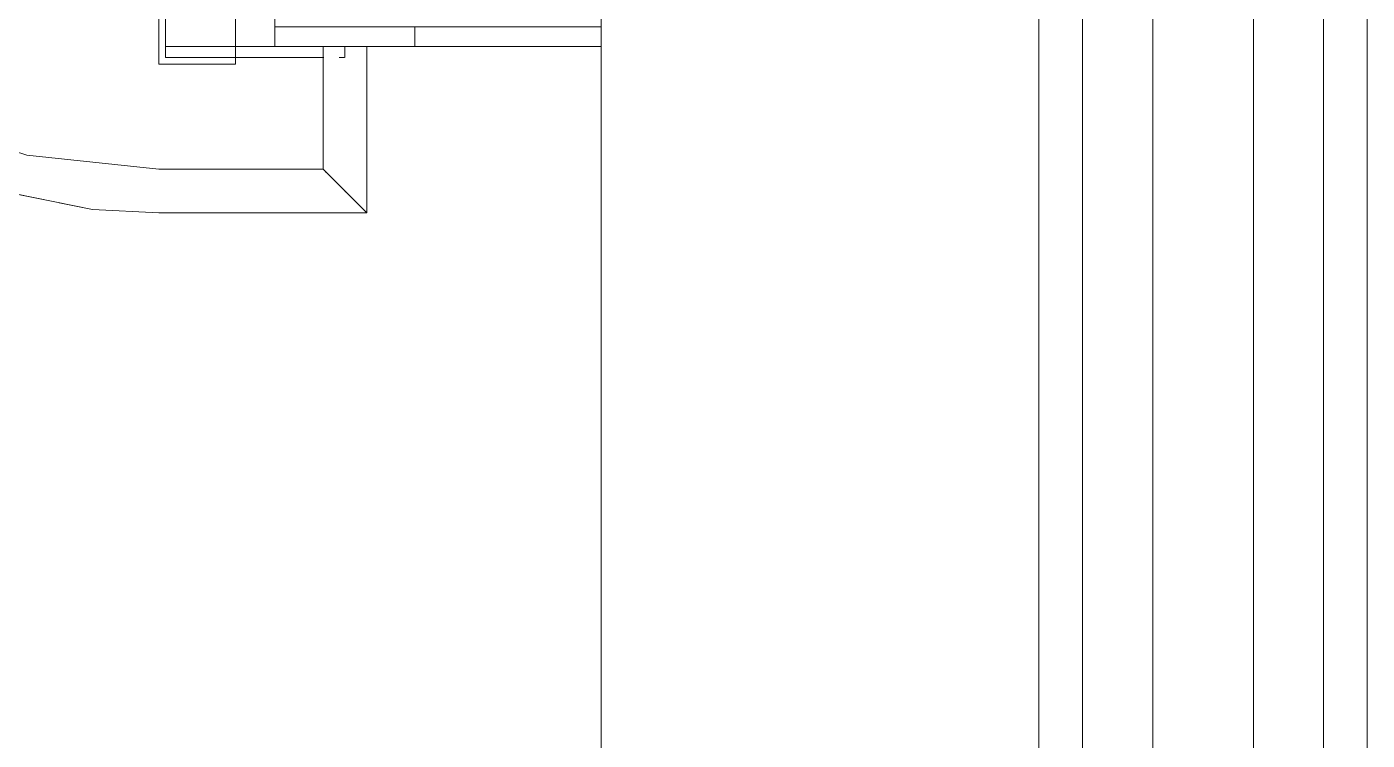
# Model space of a CAD drawing. Header units: millimetres. Extents: x 4021 to 183614, y -11746 to 71065.
# Drawn here: x 86277 to 86889, y 15473 to 15799 of the extents above; entities that cross this region are included whole.
import ezdxf

# ---------------------------------------------------------------- set-up
doc = ezdxf.new("R2010")
doc.units = ezdxf.units.MM
for name, color, linetype, lineweight in [('A-FLOR', 192, 'Continuous', 9), ('A-GENM', 13, 'Continuous', 20), ('A-WALL', 113, 'Continuous', 20), ('Q-CASE', 31, 'Continuous', 20)]:
    doc.layers.add(name, color=color, linetype=linetype, lineweight=lineweight)

# ---------------------------------------------------------------- blocks, each defined once
blk = doc.blocks.new('Duct Fittings 1 - Duct Fittings 1-5840427-Copy of COLOUR_R_F')
at = {"layer": 'A-GENM'}
for p, q in [((86889.29, 31732.49), (86889.29, 7907.49)), ((86869.29, 7907.49), (86869.29, 31712.49)), ((86837.29, 31680.49), (86837.29, 7907.49)), ((86791.29, 7907.49), (86791.29, 31634.49)), ((86759.29, 31602.49), (86759.29, 7907.49))]:
    blk.add_line(p, q, dxfattribs=at)
blk = doc.blocks.new('DLN_Cat Ladder - 750x750x2000 _WDH_-V8-Copy of COLOUR_R_F')
at = {"layer": 'Q-CASE'}
for p, q in [((269.7, -707.82), (269.7, -600)), ((269.7, -600), (269.7, -707.82)), ((269.7, -600), (269.7, -685)), ((269.7, -699), (269.7, -600)), ((278.7, -600), (269.7, -600)), ((269.7, -600), (269.7, -699)), ((269.7, -707.82), (269.7, -600)), ((278.7, -600), (278.7, -699)), ((278.7, -685), (278.7, -600)), ((269.7, -685), (269.7, -699)), ((269.7, -685), (278.7, -685)), ((269.7, -685), (278.7, -685)), ((278.7, -699), (278.7, -685)), ((269.7, -699), (269.7, -707.88)), ((269.7, -749), (269.7, -699)), ((269.7, -707.88), (269.7, -699)), ((278.7, -699), (278.7, -749)), ((278.7, -707.4), (278.7, -699)), ((269.7, -723.72), (269.7, -707.5)), ((269.7, -707.5), (269.7, -723.72)), ((269.7, -723.72), (269.7, -707.5)), ((269.7, -707.5), (269.7, -723.72)), ((269.7, -707.82), (269.7, -707.5)), ((269.7, -707.5), (269.7, -708.77)), ((269.7, -707.82), (269.7, -707.5)), ((269.7, -707.5), (269.7, -707.82)), ((269.7, -708.77), (269.7, -707.5)), ((269.7, -707.5), (269.7, -707.82)), ((269.7, -723.72), (269.7, -707.5)), ((269.7, -707.5), (269.7, -723.72)), ((269.7, -707.82), (269.7, -707.5)), ((269.7, -707.5), (269.7, -723.72)), ((269.7, -723.72), (269.7, -707.82)), ((269.7, -708.77), (269.7, -707.82)), ((269.7, -707.82), (269.7, -708.77)), ((269.7, -707.82), (269.7, -712.25)), ((269.7, -710.28), (269.7, -707.82)), ((269.7, -708.77), (269.7, -710.28)), ((269.7, -723.72), (269.7, -708.77)), ((269.7, -708.77), (269.7, -710.28)), ((269.7, -712.25), (269.7, -708.77)), ((269.7, -710.28), (269.7, -712.25)), ((269.7, -710.28), (269.7, -712.25)), ((269.7, -723.72), (269.7, -710.28)), ((354.7, -707), (278.7, -707)), ((278.7, -717), (278.7, -707)), ((278.7, -707), (278.7, -712)), ((354.7, -707), (278.7, -707)), ((278.7, -707.34), (278.7, -707)), ((278.7, -707), (278.7, -717)), ((354.7, -707), (278.7, -707)), ((278.7, -709.93), (278.7, -707)), ((278.7, -707), (278.7, -712)), ((354.7, -707), (278.7, -707)), ((278.7, -708.34), (278.7, -707)), ((278.7, -707), (278.7, -708.34)), ((354.7, -707), (278.7, -707)), ((278.7, -709.93), (278.7, -707)), ((278.7, -707), (278.7, -707.34)), ((354.7, -707), (278.7, -707)), ((278.7, -707.34), (278.7, -707)), ((278.7, -707), (278.7, -722)), ((354.7, -707), (278.7, -707)), ((278.7, -717), (278.7, -707)), ((278.7, -707), (278.7, -722)), ((354.7, -707), (278.7, -707)), ((278.7, -707.34), (278.7, -707)), ((278.7, -707), (278.7, -708.34)), ((354.7, -707), (278.7, -707)), ((278.7, -712), (278.7, -707)), ((278.7, -707), (278.7, -707.34)), ((354.7, -707), (278.7, -707)), ((278.7, -727), (278.7, -707)), ((278.7, -707), (278.7, -707.34)), ((278.7, -717), (278.7, -707.34)), ((278.7, -707.34), (278.7, -708.34)), ((278.7, -726.66), (278.7, -707.34)), ((278.7, -708.34), (278.7, -707.34)), ((278.7, -707.34), (278.7, -712)), ((278.7, -707.34), (278.7, -708.34)), ((278.7, -719.59), (278.7, -708.34)), ((278.7, -708.34), (278.7, -712)), ((278.7, -708.34), (278.7, -717)), ((278.7, -709.93), (278.7, -708.34)), ((278.7, -708.34), (278.7, -709.93)), ((278.7, -708.34), (278.7, -726.66)), ((278.7, -717), (278.7, -709.93)), ((278.7, -719.59), (278.7, -709.93)), ((278.7, -712), (278.7, -709.93)), ((278.7, -709.93), (278.7, -712)), ((354.7, -802), (354.7, -707)), ((354.7, -802), (354.7, -707)), ((354.7, -802), (354.7, -707)), ((354.7, -802), (354.7, -707)), ((354.7, -802), (354.7, -707)), ((354.7, -802), (354.7, -707)), ((354.7, -802), (354.7, -707)), ((354.7, -802), (354.7, -707)), ((354.7, -802), (354.7, -707)), ((354.7, -802), (354.7, -707)), ((269.7, -712.25), (269.7, -714.54)), ((269.7, -712.25), (269.7, -714.54)), ((269.7, -717), (269.7, -712.25)), ((269.7, -712.25), (269.7, -714.54)), ((269.7, -714.54), (269.7, -717)), ((269.7, -714.54), (269.7, -721.75)), ((269.7, -714.54), (269.7, -717)), ((269.7, -719.46), (269.7, -714.54)), ((269.7, -714.54), (269.7, -719.46)), ((269.7, -719.46), (269.7, -714.54)), ((269.7, -714.65), (269.7, -719.62)), ((269.7, -719.62), (269.7, -714.65)), ((278.7, -717.16), (278.7, -712)), ((278.7, -712), (278.7, -717)), ((278.7, -712), (278.7, -717)), ((278.7, -712), (278.7, -714.41)), ((278.7, -714.41), (278.7, -712)), ((278.7, -712), (278.7, -714.41)), ((278.7, -714.41), (278.7, -712)), ((278.7, -712), (278.7, -714.41)), ((278.7, -714.41), (278.7, -717)), ((278.7, -719.59), (278.7, -714.41)), ((278.7, -714.41), (278.7, -724.07)), ((278.7, -717), (278.7, -714.41)), ((278.7, -714.41), (278.7, -717)), ((269.7, -717), (269.7, -723.72)), ((269.7, -719.46), (269.7, -717)), ((269.7, -717), (269.7, -721.75)), ((269.7, -721.75), (269.7, -719.46)), ((269.7, -721.75), (269.7, -723.72)), ((269.7, -723.72), (269.7, -721.75)), ((269.7, -721.75), (269.7, -723.72)), ((283.7, -717), (278.7, -717)), ((278.7, -717), (283.7, -717)), ((278.7, -722), (278.7, -717)), ((278.7, -722), (278.7, -717)), ((283.7, -717), (278.7, -717)), ((278.7, -717), (283.7, -717)), ((278.7, -722), (278.7, -717)), ((278.7, -722), (278.7, -717)), ((278.7, -726.66), (278.7, -717)), ((278.7, -717), (278.7, -726.66)), ((278.7, -726.66), (278.7, -717)), ((278.7, -717), (278.7, -726.66)), ((278.7, -724.07), (278.7, -717)), ((278.7, -717), (278.7, -726.66)), ((278.7, -717), (278.7, -722)), ((278.7, -717), (278.7, -724.07)), ((278.7, -722), (278.7, -717)), ((278.7, -719.59), (278.7, -717)), ((278.7, -717), (278.7, -722)), ((278.7, -722.1), (278.7, -717.16)), ((278.7, -726.66), (278.7, -719.59)), ((278.7, -726.66), (278.7, -719.59)), ((278.7, -722), (278.7, -719.59)), ((278.7, -722), (278.7, -719.59)), ((278.7, -722), (278.7, -724.07)), ((278.7, -722), (278.7, -724.07)), ((278.7, -726.66), (278.7, -722)), ((278.7, -722), (278.7, -724.07)), ((278.7, -724.07), (278.7, -722)), ((278.7, -724.07), (278.7, -722)), ((278.7, -722), (278.7, -724.07)), ((283.7, -719.59), (283.7, -717.2)), ((283.7, -717.2), (283.7, -719.59)), ((283.7, -719.59), (283.7, -717.2)), ((283.7, -717.2), (283.7, -719.59)), ((269.7, -724.85), (269.7, -723.72)), ((269.7, -723.72), (269.7, -724.85)), ((269.7, -724.85), (269.7, -723.72)), ((269.7, -723.72), (269.7, -724.85)), ((269.7, -724.85), (269.7, -723.72)), ((269.7, -723.72), (269.7, -724.85)), ((269.7, -724.85), (269.7, -723.72)), ((269.7, -723.72), (269.7, -724.85)), ((269.7, -724.85), (269.7, -723.72)), ((269.7, -723.72), (269.7, -724.85)), ((269.7, -724.85), (269.7, -723.72)), ((269.7, -723.72), (269.7, -724.85)), ((269.7, -724.85), (269.7, -723.72)), ((269.7, -723.72), (269.7, -724.85)), ((269.7, -724), (269.7, -724.87)), ((269.7, -724.87), (269.7, -724)), ((269.7, -726.18), (269.7, -724.85)), ((269.7, -724.85), (269.7, -726.5)), ((269.7, -726.5), (269.7, -724.85)), ((269.7, -724.85), (269.7, -726.5)), ((269.7, -725.23), (269.7, -724.85)), ((269.7, -724.85), (269.7, -726.5)), ((269.7, -726.5), (269.7, -724.85)), ((269.7, -724.85), (269.7, -726.5)), ((269.7, -726.5), (269.7, -724.85)), ((269.7, -724.85), (269.7, -726.5)), ((269.7, -726.5), (269.7, -724.85)), ((269.7, -724.85), (269.7, -726.5)), ((269.7, -726.5), (269.7, -724.85)), ((269.7, -724.85), (269.7, -725.23)), ((269.7, -726.5), (269.7, -725.23)), ((269.7, -725.23), (269.7, -726.18)), ((269.7, -726.5), (269.7, -726.18)), ((269.7, -726.18), (269.7, -726.5)), ((269.7, -747.3), (269.7, -726.18)), ((269.7, -726.18), (269.7, -747.3)), ((269.7, -747.3), (269.7, -726.18)), ((269.7, -726.34), (269.7, -747.3)), ((269.7, -747.3), (269.7, -726.34)), ((278.7, -724.87), (278.7, -724)), ((278.7, -726.66), (278.7, -724.07)), ((278.7, -724.07), (278.7, -725.66)), ((278.7, -724.07), (278.7, -725.66)), ((278.7, -724.07), (278.7, -726.66)), ((278.7, -724.07), (278.7, -726.66)), ((278.7, -725.66), (278.7, -724.07)), ((278.7, -724.07), (278.7, -725.66)), ((278.7, -726.66), (278.7, -724.07)), ((278.7, -724.07), (278.7, -725.66)), ((278.7, -725.66), (278.7, -726.66)), ((278.7, -725.66), (278.7, -726.66)), ((278.7, -726.66), (278.7, -725.66)), ((278.7, -725.66), (278.7, -726.66)), ((278.7, -725.66), (278.7, -726.66)), ((278.7, -747.3), (278.7, -726.66)), ((278.7, -747.3), (278.7, -726.66)), ((278.7, -747.3), (278.7, -726.66)), ((278.7, -747.3), (278.7, -726.66)), ((278.7, -727), (278.7, -726.66)), ((278.7, -726.66), (278.7, -727)), ((278.7, -727), (278.7, -726.66)), ((278.7, -726.66), (278.7, -727)), ((278.7, -727), (278.7, -726.66)), ((278.7, -726.66), (278.7, -727)), ((278.7, -727), (278.7, -726.66)), ((278.7, -726.66), (278.7, -727)), ((278.7, -727), (278.7, -726.66)), ((278.7, -726.66), (278.7, -727)), ((278.7, -727), (278.7, -726.66)), ((278.7, -726.66), (278.7, -727)), ((278.7, -727), (278.7, -726.66)), ((278.7, -726.66), (278.7, -727)), ((278.7, -727), (278.7, -726.66)), ((278.7, -726.66), (278.7, -727)), ((278.7, -727), (278.7, -726.66)), ((278.7, -726.66), (278.7, -727)), ((278.7, -726.66), (278.7, -727)), ((278.7, -747.3), (278.7, -726.85)), ((278.7, -727), (283.7, -727)), ((278.7, -727), (283.7, -727)), ((278.7, -727), (283.7, -727)), ((278.7, -727), (334.7, -727)), ((278.7, -727), (334.7, -727)), ((278.7, -727), (334.7, -727)), ((278.7, -727), (334.7, -727)), ((278.7, -727), (334.7, -727)), ((278.7, -727), (283.7, -727)), ((278.7, -727), (334.7, -727)), ((283.7, -767), (283.7, -726.66)), ((283.7, -726.66), (283.7, -767)), ((283.7, -767), (283.7, -726.66)), ((283.7, -726.66), (283.7, -767)), ((283.7, -727), (334.7, -727)), ((283.7, -727), (334.7, -727)), ((283.7, -727), (334.7, -727)), ((283.7, -727), (334.7, -727)), ((334.7, -727), (334.7, -802)), ((334.7, -727), (334.7, -802)), ((334.7, -727), (334.7, -802)), ((334.7, -727), (334.7, -802)), ((334.7, -727), (334.7, -802)), ((334.7, -727), (334.7, -802)), ((334.7, -727), (334.7, -802)), ((334.7, -727), (334.7, -802)), ((334.7, -727), (334.7, -802)), ((334.7, -727), (334.7, -802)), ((260.7, -749), (269.7, -749)), ((269.7, -749), (260.7, -749)), ((260.7, -749), (269.7, -749)), ((269.7, -747.3), (269.7, -749)), ((269.7, -749), (269.7, -747.3)), ((269.7, -749), (278.7, -749)), ((278.7, -767), (278.7, -747.3)), ((278.7, -767), (278.7, -747.3)), ((278.7, -767), (278.7, -747.3)), ((278.7, -767), (278.7, -747.3)), ((278.7, -749), (278.7, -747.3)), ((286.7, -767), (-197.3, -767)), ((-194.3, -767), (283.7, -767)), ((-189.3, -767), (278.7, -767)), ((278.7, -767), (-189.3, -767)), ((278.7, -767), (283.7, -767)), ((283.7, -767), (278.7, -767)), ((278.7, -799), (278.7, -767)), ((278.7, -799), (278.7, -767)), ((278.7, -799), (278.7, -767)), ((278.7, -799), (278.7, -767)), ((283.7, -799), (283.7, -767)), ((283.7, -767), (286.7, -767)), ((283.7, -767), (283.7, -799)), ((283.7, -799), (283.7, -767)), ((283.7, -767), (283.7, -799)), ((283.7, -799), (283.7, -767)), ((283.7, -767), (283.7, -799)), ((286.7, -767), (286.7, -802)), ((286.7, -802), (286.7, -767)), ((-197.3, -802), (286.7, -802)), ((283.7, -799), (-194.3, -799)), ((251.7, -799), (278.7, -799)), ((286.7, -802), (251.7, -802)), ((278.7, -799), (283.7, -799)), ((283.7, -799), (278.7, -799)), ((278.7, -799), (283.7, -799)), ((283.7, -799), (278.7, -799)), ((278.7, -799), (283.7, -799)), ((334.7, -802), (328.35, -862.29)), ((334.7, -802), (328.35, -862.29)), ((334.7, -802), (328.35, -862.29)), ((334.7, -802), (328.35, -862.29)), ((334.7, -802), (328.35, -862.29)), ((334.7, -802), (328.35, -862.29)), ((334.7, -802), (328.35, -862.29)), ((334.7, -802), (328.35, -862.29)), ((334.7, -802), (328.35, -862.29)), ((343.87, -878.55), (349.73, -849.57)), ((343.87, -878.55), (349.73, -849.57)), ((343.87, -878.55), (349.73, -849.57)), ((343.87, -878.55), (349.73, -849.57)), ((343.87, -878.55), (349.73, -849.57)), ((343.87, -878.55), (349.73, -849.57)), ((343.87, -878.55), (349.73, -849.57)), ((343.87, -878.55), (349.73, -849.57)), ((343.87, -878.55), (349.73, -849.57))]:
    blk.add_line(p, q, dxfattribs=at)
at = {"layer": 'Q-CASE', "flags": 128}
for points in [[(-265.3, -802), (-258.94, -864.47), (-240.12, -924.37), (-209.62, -979.26), (-168.68, -1026.87), (-118.99, -1065.26), (-62.59, -1092.84), (-1.78, -1108.5), (60.94, -1111.57), (122.99, -1101.95), (181.82, -1080.02), (235.04, -1046.69), (280.44, -1003.31), (316.17, -951.68), (340.76, -893.91), (353.21, -832.36), (354.7, -802)], [(334.7, -802), (328.34, -862.39), (309.55, -920.13), (279.14, -972.7), (238.45, -1017.78), (189.27, -1053.39), (133.75, -1077.99), (74.33, -1090.48), (13.6, -1090.33), (-45.76, -1077.53), (-101.15, -1052.65), (-150.15, -1016.78), (-190.61, -971.5), (-220.75, -918.78), (-239.25, -860.94), (-245.3, -802)], [(350.12, -847.63), (353.21, -832.36), (354.7, -802)], [(350.12, -847.63), (353.21, -832.36), (354.7, -802)], [(350.12, -847.63), (353.21, -832.36), (354.7, -802)], [(350.12, -847.63), (353.21, -832.36), (354.7, -802)], [(350.12, -847.63), (353.21, -832.36), (354.7, -802)], [(350.12, -847.63), (353.21, -832.36), (354.7, -802)], [(350.12, -847.63), (353.21, -832.36), (354.7, -802)], [(350.12, -847.63), (353.21, -832.36), (354.7, -802)], [(350.12, -847.63), (353.21, -832.36), (354.7, -802)]]:
    blk.add_lwpolyline(points, dxfattribs=at)
at = {"layer": 'Q-CASE'}
for points, knots in [([(334.7, -727), (334.7, -727), (334.87, -726.83), (335.44, -726.27), (336.01, -725.69), (336.62, -725.08), (337.18, -724.52), (337.77, -723.93), (338.6, -723.11), (339.51, -722.2), (340.27, -721.43), (340.87, -720.83), (341.49, -720.22), (342.11, -719.59), (342.74, -718.95), (343.39, -718.31), (344.05, -717.65), (344.7, -717), (345.35, -716.35), (346.01, -715.69), (346.66, -715.05), (347.29, -714.41), (347.91, -713.78), (348.53, -713.17), (349.13, -712.57), (349.7, -712), (350.26, -711.44), (350.97, -710.73), (351.63, -710.07), (352.22, -709.48), (352.78, -708.92), (353.39, -708.31), (353.96, -707.73), (354.53, -707.17), (354.7, -707), (354.7, -707)], [0, 0, 0, 0, 0.083333, 0.125, 0.166667, 0.208333, 0.229167, 0.25, 0.291667, 0.333333, 0.354167, 0.375, 0.395833, 0.416667, 0.4375, 0.458333, 0.479167, 0.5, 0.520833, 0.541667, 0.5625, 0.583333, 0.604167, 0.625, 0.645833, 0.666667, 0.6875, 0.708333, 0.75, 0.770833, 0.791667, 0.833333, 0.875, 0.916667, 1, 1, 1, 1]), ([(335.04, -726.66), (335.15, -726.55), (335.44, -726.27), (336.01, -725.69), (336.62, -725.08), (337.18, -724.52), (337.77, -723.93), (338.6, -723.11), (339.51, -722.2), (340.27, -721.43), (340.87, -720.83), (341.49, -720.22), (342.11, -719.59), (342.74, -718.95), (343.39, -718.31), (344.05, -717.65), (344.7, -717), (345.35, -716.35), (346.01, -715.69), (346.66, -715.05), (347.29, -714.41), (347.91, -713.78), (348.53, -713.17), (349.13, -712.57), (349.7, -712), (350.26, -711.44), (350.97, -710.73), (351.63, -710.07), (352.22, -709.48), (352.78, -708.92), (353.39, -708.31), (353.96, -707.73), (354.53, -707.17), (354.7, -707), (354.7, -707)], [0.0833333, 0.0833333, 0.0833333, 0.0833333, 0.125, 0.1666667, 0.2083333, 0.2291667, 0.25, 0.2916667, 0.3333333, 0.3541667, 0.375, 0.3958333, 0.4166667, 0.4375, 0.4583333, 0.4791667, 0.5, 0.5208333, 0.5416667, 0.5625, 0.5833333, 0.6041667, 0.625, 0.6458333, 0.6666667, 0.6875, 0.7083333, 0.75, 0.7708333, 0.7916667, 0.8333333, 0.875, 0.9166667, 1, 1, 1, 1]), ([(354.7, -707), (354.7, -707), (354.53, -707.17), (353.96, -707.73), (353.39, -708.31), (352.78, -708.92), (352.22, -709.48), (351.63, -710.07), (350.8, -710.89), (349.89, -711.8), (349.13, -712.57), (348.53, -713.17), (347.91, -713.78), (347.29, -714.41), (346.66, -715.05), (346.01, -715.69), (345.35, -716.35), (344.7, -717), (344.05, -717.65), (343.39, -718.31), (342.74, -718.95), (342.11, -719.59), (341.49, -720.22), (340.87, -720.83), (340.27, -721.43), (339.7, -722), (339.14, -722.56), (338.43, -723.27), (337.77, -723.93), (337.18, -724.52), (336.62, -725.08), (336.01, -725.69), (335.44, -726.27), (335.15, -726.55), (335.04, -726.66)], [0, 0, 0, 0, 0.0833333, 0.125, 0.1666667, 0.2083333, 0.2291667, 0.25, 0.2916667, 0.3333333, 0.3541667, 0.375, 0.3958333, 0.4166667, 0.4375, 0.4583333, 0.4791667, 0.5, 0.5208333, 0.5416667, 0.5625, 0.5833333, 0.6041667, 0.625, 0.6458333, 0.6666667, 0.6875, 0.7083333, 0.75, 0.7708333, 0.7916667, 0.8333333, 0.875, 0.9166667, 0.9166667, 0.9166667, 0.9166667]), ([(353.36, -708.34), (353.14, -708.56), (352.78, -708.92), (352.22, -709.48), (351.63, -710.07), (350.8, -710.89), (349.89, -711.8), (349.13, -712.57), (348.53, -713.17), (347.91, -713.78), (347.29, -714.41), (346.66, -715.05), (346.01, -715.69), (345.35, -716.35), (344.7, -717), (344.05, -717.65), (343.39, -718.31), (342.74, -718.95), (342.11, -719.59), (341.49, -720.22), (340.87, -720.83), (340.27, -721.43), (339.7, -722), (339.14, -722.56), (338.43, -723.27), (337.77, -723.93), (337.18, -724.52), (336.62, -725.08), (336.26, -725.44), (336.04, -725.66)], [0.1666667, 0.1666667, 0.1666667, 0.1666667, 0.2083333, 0.2291667, 0.25, 0.2916667, 0.3333333, 0.3541667, 0.375, 0.3958333, 0.4166667, 0.4375, 0.4583333, 0.4791667, 0.5, 0.5208333, 0.5416667, 0.5625, 0.5833333, 0.6041667, 0.625, 0.6458333, 0.6666667, 0.6875, 0.7083333, 0.75, 0.7708333, 0.7916667, 0.8333333, 0.8333333, 0.8333333, 0.8333333]), ([(339.7, -722), (339.89, -721.81), (340.27, -721.43), (340.87, -720.83), (341.49, -720.22), (342.11, -719.59), (342.74, -718.95), (343.39, -718.31), (344.05, -717.65), (344.7, -717), (345.35, -716.35), (346.01, -715.69), (346.66, -715.05), (347.29, -714.41), (347.91, -713.78), (348.53, -713.17), (349.13, -712.57), (349.7, -712), (350.26, -711.44), (350.97, -710.73), (351.63, -710.07), (352.22, -709.48), (352.78, -708.92), (353.39, -708.31), (353.95, -707.74), (354.27, -707.43), (354.36, -707.34)], [0.3333333, 0.3333333, 0.3333333, 0.3333333, 0.3541667, 0.375, 0.3958333, 0.4166667, 0.4375, 0.4583333, 0.4791667, 0.5, 0.5208333, 0.5416667, 0.5625, 0.5833333, 0.6041667, 0.625, 0.6458333, 0.6666667, 0.6875, 0.7083333, 0.75, 0.7708333, 0.7916667, 0.8333333, 0.875, 0.9166667, 0.9166667, 0.9166667, 0.9166667]), ([(342.11, -719.59), (342.32, -719.38), (342.74, -718.95), (343.39, -718.31), (344.05, -717.65), (344.7, -717), (345.35, -716.35), (346.01, -715.69), (346.66, -715.05), (347.29, -714.41), (347.91, -713.78), (348.53, -713.17), (349.13, -712.57), (349.7, -712), (350.26, -711.44), (350.97, -710.73), (351.63, -710.07), (352.22, -709.48), (352.78, -708.92), (353.39, -708.31), (353.95, -707.74), (354.27, -707.43), (354.36, -707.34)], [0.4166667, 0.4166667, 0.4166667, 0.4166667, 0.4375, 0.4583333, 0.4791667, 0.5, 0.5208333, 0.5416667, 0.5625, 0.5833333, 0.6041667, 0.625, 0.6458333, 0.6666667, 0.6875, 0.7083333, 0.75, 0.7708333, 0.7916667, 0.8333333, 0.875, 0.9166667, 0.9166667, 0.9166667, 0.9166667]), ([(353.36, -708.34), (353.14, -708.56), (352.78, -708.92), (352.22, -709.48), (351.63, -710.07), (350.8, -710.89), (349.89, -711.8), (349.13, -712.57), (348.53, -713.17), (347.91, -713.78), (347.29, -714.41), (346.66, -715.05), (346.01, -715.69), (345.35, -716.35), (344.92, -716.78), (344.7, -717)], [0.1666667, 0.1666667, 0.1666667, 0.1666667, 0.2083333, 0.2291667, 0.25, 0.2916667, 0.3333333, 0.3541667, 0.375, 0.3958333, 0.4166667, 0.4375, 0.4583333, 0.4791667, 0.5, 0.5, 0.5, 0.5]), ([(354.7, -707), (354.7, -707), (354.53, -707.17), (353.96, -707.73), (353.39, -708.31), (352.78, -708.92), (352.22, -709.48), (351.63, -710.07), (350.8, -710.89), (349.89, -711.8), (349.13, -712.57), (348.53, -713.17), (347.91, -713.78), (347.5, -714.2), (347.29, -714.41)], [0, 0, 0, 0, 0.0833333, 0.125, 0.1666667, 0.2083333, 0.2291667, 0.25, 0.2916667, 0.3333333, 0.3541667, 0.375, 0.3958333, 0.4166667, 0.4166667, 0.4166667, 0.4166667]), ([(354.7, -707), (354.7, -707), (354.53, -707.17), (353.96, -707.73), (353.39, -708.31), (352.78, -708.92), (352.22, -709.48), (351.63, -710.07), (350.8, -710.89), (349.89, -711.8), (349.13, -712.57), (348.53, -713.17), (347.91, -713.78), (347.5, -714.2), (347.29, -714.41)], [0, 0, 0, 0, 0.0833333, 0.125, 0.1666667, 0.2083333, 0.2291667, 0.25, 0.2916667, 0.3333333, 0.3541667, 0.375, 0.3958333, 0.4166667, 0.4166667, 0.4166667, 0.4166667]), ([(353.36, -708.34), (353.14, -708.56), (352.78, -708.92), (352.22, -709.48), (351.63, -710.07), (350.8, -710.89), (349.89, -711.8), (349.13, -712.57), (348.53, -713.17), (347.91, -713.78), (347.5, -714.2), (347.29, -714.41)], [0.1666667, 0.1666667, 0.1666667, 0.1666667, 0.2083333, 0.2291667, 0.25, 0.2916667, 0.3333333, 0.3541667, 0.375, 0.3958333, 0.4166667, 0.4166667, 0.4166667, 0.4166667]), ([(351.77, -709.93), (351.46, -710.24), (350.8, -710.89), (349.89, -711.8), (349.13, -712.57), (348.53, -713.17), (347.91, -713.78), (347.5, -714.2), (347.29, -714.41)], [0.25, 0.25, 0.25, 0.25, 0.2916667, 0.3333333, 0.3541667, 0.375, 0.3958333, 0.4166667, 0.4166667, 0.4166667, 0.4166667]), ([(349.7, -712), (349.89, -711.81), (350.26, -711.44), (350.97, -710.73), (351.63, -710.07), (352.22, -709.48), (352.78, -708.92), (353.39, -708.31), (353.96, -707.73), (354.53, -707.17), (354.7, -707), (354.7, -707)], [0.6666667, 0.6666667, 0.6666667, 0.6666667, 0.6875, 0.7083333, 0.75, 0.7708333, 0.7916667, 0.8333333, 0.875, 0.9166667, 1, 1, 1, 1]), ([(349.7, -712), (349.89, -711.81), (350.26, -711.44), (350.97, -710.73), (351.63, -710.07), (352.22, -709.48), (352.78, -708.92), (353.39, -708.31), (353.96, -707.73), (354.53, -707.17), (354.7, -707), (354.7, -707)], [0.6666667, 0.6666667, 0.6666667, 0.6666667, 0.6875, 0.7083333, 0.75, 0.7708333, 0.7916667, 0.8333333, 0.875, 0.9166667, 1, 1, 1, 1]), ([(349.7, -712), (349.89, -711.81), (350.26, -711.44), (350.97, -710.73), (351.63, -710.07), (352.22, -709.48), (352.78, -708.92), (353.39, -708.31), (353.95, -707.74), (354.27, -707.43), (354.36, -707.34)], [0.6666667, 0.6666667, 0.6666667, 0.6666667, 0.6875, 0.7083333, 0.75, 0.7708333, 0.7916667, 0.8333333, 0.875, 0.9166667, 0.9166667, 0.9166667, 0.9166667]), ([(353.36, -708.34), (353.14, -708.56), (352.78, -708.92), (352.22, -709.48), (351.63, -710.07), (350.8, -710.89), (350.08, -711.62), (349.7, -712)], [0.1666667, 0.1666667, 0.1666667, 0.1666667, 0.2083333, 0.2291667, 0.25, 0.2916667, 0.3333333, 0.3333333, 0.3333333, 0.3333333]), ([(349.7, -712), (349.89, -711.81), (350.26, -711.44), (350.97, -710.73), (351.46, -710.24), (351.77, -709.93)], [0.66666667, 0.66666667, 0.66666667, 0.66666667, 0.6875, 0.70833333, 0.75, 0.75, 0.75, 0.75]), ([(349.7, -712), (349.89, -711.81), (350.26, -711.44), (350.97, -710.73), (351.46, -710.24), (351.77, -709.93)], [0.66666667, 0.66666667, 0.66666667, 0.66666667, 0.6875, 0.70833333, 0.75, 0.75, 0.75, 0.75]), ([(349.7, -712), (349.89, -711.81), (350.26, -711.44), (350.97, -710.73), (351.46, -710.24), (351.77, -709.93)], [0.66666667, 0.66666667, 0.66666667, 0.66666667, 0.6875, 0.70833333, 0.75, 0.75, 0.75, 0.75]), ([(354.7, -707), (354.7, -707), (354.53, -707.17), (353.96, -707.73), (353.39, -708.31), (352.78, -708.92), (352.22, -709.48), (351.92, -709.77), (351.77, -709.93)], [0, 0, 0, 0, 0.0833333, 0.125, 0.1666667, 0.2083333, 0.2291667, 0.25, 0.25, 0.25, 0.25]), ([(351.77, -709.93), (351.92, -709.77), (352.22, -709.48), (352.78, -708.92), (353.15, -708.56), (353.36, -708.34)], [0.75, 0.75, 0.75, 0.75, 0.77083333, 0.79166667, 0.83333333, 0.83333333, 0.83333333, 0.83333333]), ([(351.77, -709.93), (351.92, -709.77), (352.22, -709.48), (352.78, -708.92), (353.15, -708.56), (353.36, -708.34)], [0.75, 0.75, 0.75, 0.75, 0.77083333, 0.79166667, 0.83333333, 0.83333333, 0.83333333, 0.83333333]), ([(353.36, -708.34), (353.14, -708.56), (352.78, -708.92), (352.22, -709.48), (351.92, -709.77), (351.77, -709.93)], [0.16666667, 0.16666667, 0.16666667, 0.16666667, 0.20833333, 0.22916667, 0.25, 0.25, 0.25, 0.25]), ([(351.77, -709.93), (351.92, -709.77), (352.22, -709.48), (352.78, -708.92), (353.15, -708.56), (353.36, -708.34)], [0.75, 0.75, 0.75, 0.75, 0.77083333, 0.79166667, 0.83333333, 0.83333333, 0.83333333, 0.83333333]), ([(353.36, -708.34), (353.14, -708.56), (352.78, -708.92), (352.22, -709.48), (351.92, -709.77), (351.77, -709.93)], [0.16666667, 0.16666667, 0.16666667, 0.16666667, 0.20833333, 0.22916667, 0.25, 0.25, 0.25, 0.25]), ([(354.7, -707), (354.7, -707), (354.53, -707.17), (353.96, -707.73), (353.58, -708.12), (353.36, -708.34)], [0, 0, 0, 0, 0.0833333, 0.125, 0.1666667, 0.1666667, 0.1666667, 0.1666667]), ([(354.7, -707), (354.7, -707), (354.53, -707.17), (353.96, -707.73), (353.58, -708.12), (353.36, -708.34)], [0, 0, 0, 0, 0.0833333, 0.125, 0.1666667, 0.1666667, 0.1666667, 0.1666667]), ([(353.36, -708.34), (353.58, -708.12), (353.96, -707.73), (354.53, -707.17), (354.7, -707), (354.7, -707)], [0.8333333, 0.8333333, 0.8333333, 0.8333333, 0.875, 0.9166667, 1, 1, 1, 1]), ([(347.29, -714.41), (347.08, -714.62), (346.66, -715.05), (346.01, -715.69), (345.35, -716.35), (344.7, -717), (344.05, -717.65), (343.39, -718.31), (342.74, -718.95), (342.11, -719.59), (341.49, -720.22), (340.87, -720.83), (340.27, -721.43), (339.7, -722), (339.14, -722.56), (338.43, -723.27), (337.77, -723.93), (337.18, -724.52), (336.62, -725.08), (336.01, -725.69), (335.45, -726.26), (335.13, -726.57), (335.04, -726.66)], [0.4166667, 0.4166667, 0.4166667, 0.4166667, 0.4375, 0.4583333, 0.4791667, 0.5, 0.5208333, 0.5416667, 0.5625, 0.5833333, 0.6041667, 0.625, 0.6458333, 0.6666667, 0.6875, 0.7083333, 0.75, 0.7708333, 0.7916667, 0.8333333, 0.875, 0.9166667, 0.9166667, 0.9166667, 0.9166667]), ([(347.29, -714.41), (347.08, -714.62), (346.66, -715.05), (346.01, -715.69), (345.35, -716.35), (344.7, -717), (344.05, -717.65), (343.39, -718.31), (342.74, -718.95), (342.11, -719.59), (341.49, -720.22), (340.87, -720.83), (340.27, -721.43), (339.7, -722), (339.14, -722.56), (338.43, -723.27), (337.77, -723.93), (337.18, -724.52), (336.62, -725.08), (336.01, -725.69), (335.45, -726.26), (335.13, -726.57), (335.04, -726.66)], [0.4166667, 0.4166667, 0.4166667, 0.4166667, 0.4375, 0.4583333, 0.4791667, 0.5, 0.5208333, 0.5416667, 0.5625, 0.5833333, 0.6041667, 0.625, 0.6458333, 0.6666667, 0.6875, 0.7083333, 0.75, 0.7708333, 0.7916667, 0.8333333, 0.875, 0.9166667, 0.9166667, 0.9166667, 0.9166667]), ([(335.04, -726.66), (335.15, -726.55), (335.44, -726.27), (336.01, -725.69), (336.62, -725.08), (337.18, -724.52), (337.77, -723.93), (338.6, -723.11), (339.51, -722.2), (340.27, -721.43), (340.87, -720.83), (341.49, -720.22), (341.9, -719.8), (342.11, -719.59)], [0.0833333, 0.0833333, 0.0833333, 0.0833333, 0.125, 0.1666667, 0.2083333, 0.2291667, 0.25, 0.2916667, 0.3333333, 0.3541667, 0.375, 0.3958333, 0.4166667, 0.4166667, 0.4166667, 0.4166667]), ([(339.7, -722), (339.51, -722.19), (339.14, -722.56), (338.43, -723.27), (337.77, -723.93), (337.18, -724.52), (336.62, -725.08), (336.01, -725.69), (335.45, -726.26), (335.13, -726.57), (335.04, -726.66)], [0.6666667, 0.6666667, 0.6666667, 0.6666667, 0.6875, 0.7083333, 0.75, 0.7708333, 0.7916667, 0.8333333, 0.875, 0.9166667, 0.9166667, 0.9166667, 0.9166667]), ([(335.04, -726.66), (335.15, -726.55), (335.44, -726.27), (336.01, -725.69), (336.62, -725.08), (337.18, -724.52), (337.77, -723.93), (338.6, -723.11), (339.32, -722.38), (339.7, -722)], [0.0833333, 0.0833333, 0.0833333, 0.0833333, 0.125, 0.1666667, 0.2083333, 0.2291667, 0.25, 0.2916667, 0.3333333, 0.3333333, 0.3333333, 0.3333333]), ([(339.7, -722), (339.51, -722.19), (339.14, -722.56), (338.43, -723.27), (337.77, -723.93), (337.18, -724.52), (336.62, -725.08), (336.01, -725.69), (335.45, -726.26), (335.13, -726.57), (335.04, -726.66)], [0.6666667, 0.6666667, 0.6666667, 0.6666667, 0.6875, 0.7083333, 0.75, 0.7708333, 0.7916667, 0.8333333, 0.875, 0.9166667, 0.9166667, 0.9166667, 0.9166667]), ([(336.04, -725.66), (336.26, -725.44), (336.62, -725.08), (337.18, -724.52), (337.77, -723.93), (338.6, -723.11), (339.51, -722.2), (340.27, -721.43), (340.87, -720.83), (341.49, -720.22), (342.11, -719.59), (342.74, -718.95), (343.39, -718.31), (344.05, -717.65), (344.48, -717.22), (344.7, -717)], [0.1666667, 0.1666667, 0.1666667, 0.1666667, 0.2083333, 0.2291667, 0.25, 0.2916667, 0.3333333, 0.3541667, 0.375, 0.3958333, 0.4166667, 0.4375, 0.4583333, 0.4791667, 0.5, 0.5, 0.5, 0.5]), ([(336.04, -725.66), (336.26, -725.44), (336.62, -725.08), (337.18, -724.52), (337.77, -723.93), (338.6, -723.11), (339.32, -722.38), (339.7, -722)], [0.1666667, 0.1666667, 0.1666667, 0.1666667, 0.2083333, 0.2291667, 0.25, 0.2916667, 0.3333333, 0.3333333, 0.3333333, 0.3333333]), ([(336.04, -725.66), (336.26, -725.44), (336.62, -725.08), (337.18, -724.52), (337.77, -723.93), (338.6, -723.11), (339.32, -722.38), (339.7, -722)], [0.1666667, 0.1666667, 0.1666667, 0.1666667, 0.2083333, 0.2291667, 0.25, 0.2916667, 0.3333333, 0.3333333, 0.3333333, 0.3333333]), ([(344.7, -717), (344.48, -717.22), (344.05, -717.65), (343.39, -718.31), (342.74, -718.95), (342.11, -719.59), (341.49, -720.22), (340.87, -720.83), (340.27, -721.43), (339.7, -722), (339.14, -722.56), (338.43, -723.27), (337.94, -723.76), (337.63, -724.07)], [0.5, 0.5, 0.5, 0.5, 0.5208333, 0.5416667, 0.5625, 0.5833333, 0.6041667, 0.625, 0.6458333, 0.6666667, 0.6875, 0.7083333, 0.75, 0.75, 0.75, 0.75]), ([(337.63, -724.07), (337.94, -723.76), (338.6, -723.11), (339.51, -722.2), (340.27, -721.43), (340.87, -720.83), (341.49, -720.22), (341.9, -719.8), (342.11, -719.59)], [0.25, 0.25, 0.25, 0.25, 0.2916667, 0.3333333, 0.3541667, 0.375, 0.3958333, 0.4166667, 0.4166667, 0.4166667, 0.4166667]), ([(337.63, -724.07), (337.94, -723.76), (338.6, -723.11), (339.51, -722.2), (340.27, -721.43), (340.87, -720.83), (341.49, -720.22), (341.9, -719.8), (342.11, -719.59)], [0.25, 0.25, 0.25, 0.25, 0.2916667, 0.3333333, 0.3541667, 0.375, 0.3958333, 0.4166667, 0.4166667, 0.4166667, 0.4166667]), ([(342.11, -719.59), (341.9, -719.8), (341.49, -720.22), (340.87, -720.83), (340.27, -721.43), (339.7, -722), (339.14, -722.56), (338.43, -723.27), (337.94, -723.76), (337.63, -724.07)], [0.5833333, 0.5833333, 0.5833333, 0.5833333, 0.6041667, 0.625, 0.6458333, 0.6666667, 0.6875, 0.7083333, 0.75, 0.75, 0.75, 0.75]), ([(339.7, -722), (339.51, -722.19), (339.14, -722.56), (338.43, -723.27), (337.94, -723.76), (337.63, -724.07)], [0.66666667, 0.66666667, 0.66666667, 0.66666667, 0.6875, 0.70833333, 0.75, 0.75, 0.75, 0.75]), ([(339.7, -722), (339.51, -722.19), (339.14, -722.56), (338.43, -723.27), (337.94, -723.76), (337.63, -724.07)], [0.66666667, 0.66666667, 0.66666667, 0.66666667, 0.6875, 0.70833333, 0.75, 0.75, 0.75, 0.75]), ([(335.04, -726.66), (335.15, -726.55), (335.44, -726.27), (336.01, -725.69), (336.62, -725.08), (337.18, -724.52), (337.48, -724.23), (337.63, -724.07)], [0.0833333, 0.0833333, 0.0833333, 0.0833333, 0.125, 0.1666667, 0.2083333, 0.2291667, 0.25, 0.25, 0.25, 0.25]), ([(337.63, -724.07), (337.48, -724.23), (337.18, -724.52), (336.62, -725.08), (336.01, -725.69), (335.45, -726.26), (335.13, -726.57), (335.04, -726.66)], [0.75, 0.75, 0.75, 0.75, 0.7708333, 0.7916667, 0.8333333, 0.875, 0.9166667, 0.9166667, 0.9166667, 0.9166667]), ([(337.63, -724.07), (337.48, -724.23), (337.18, -724.52), (336.62, -725.08), (336.01, -725.69), (335.45, -726.26), (335.13, -726.57), (335.04, -726.66)], [0.75, 0.75, 0.75, 0.75, 0.7708333, 0.7916667, 0.8333333, 0.875, 0.9166667, 0.9166667, 0.9166667, 0.9166667]), ([(337.63, -724.07), (337.48, -724.23), (337.18, -724.52), (336.62, -725.08), (336.01, -725.69), (335.45, -726.26), (335.13, -726.57), (335.04, -726.66)], [0.75, 0.75, 0.75, 0.75, 0.7708333, 0.7916667, 0.8333333, 0.875, 0.9166667, 0.9166667, 0.9166667, 0.9166667]), ([(336.04, -725.66), (336.26, -725.44), (336.62, -725.08), (337.18, -724.52), (337.48, -724.23), (337.63, -724.07)], [0.16666667, 0.16666667, 0.16666667, 0.16666667, 0.20833333, 0.22916667, 0.25, 0.25, 0.25, 0.25]), ([(336.04, -725.66), (336.26, -725.44), (336.62, -725.08), (337.18, -724.52), (337.48, -724.23), (337.63, -724.07)], [0.16666667, 0.16666667, 0.16666667, 0.16666667, 0.20833333, 0.22916667, 0.25, 0.25, 0.25, 0.25]), ([(337.63, -724.07), (337.48, -724.23), (337.18, -724.52), (336.62, -725.08), (336.26, -725.44), (336.04, -725.66)], [0.75, 0.75, 0.75, 0.75, 0.77083333, 0.79166667, 0.83333333, 0.83333333, 0.83333333, 0.83333333])]:
    blk.add_open_spline(points, degree=3, knots=knots, dxfattribs=at)
for points in [[(351.77, -709.93), (351.46, -710.24), (350.8, -710.89), (350.08, -711.62), (349.7, -712)], [(351.77, -709.93), (351.46, -710.24), (350.8, -710.89), (350.08, -711.62), (349.7, -712)], [(353.36, -708.34), (353.58, -708.12), (353.95, -707.75), (354.27, -707.43), (354.36, -707.34)], [(353.36, -708.34), (353.58, -708.12), (353.95, -707.75), (354.27, -707.43), (354.36, -707.34)], [(354.36, -707.34), (354.25, -707.45), (353.96, -707.73), (353.58, -708.12), (353.36, -708.34)], [(354.36, -707.34), (354.25, -707.45), (353.96, -707.73), (353.58, -708.12), (353.36, -708.34)], [(354.36, -707.34), (354.25, -707.45), (353.96, -707.73), (353.58, -708.12), (353.36, -708.34)], [(354.36, -707.34), (354.25, -707.45), (353.96, -707.73), (353.58, -708.12), (353.36, -708.34)], [(354.36, -707.34), (354.59, -707.11), (354.7, -707), (354.7, -707)], [(354.36, -707.34), (354.59, -707.11), (354.7, -707), (354.7, -707)], [(354.36, -707.34), (354.59, -707.11), (354.7, -707), (354.7, -707)], [(354.7, -707), (354.7, -707), (354.59, -707.11), (354.36, -707.34)], [(354.36, -707.34), (354.59, -707.11), (354.7, -707), (354.7, -707)], [(354.7, -707), (354.7, -707), (354.59, -707.11), (354.36, -707.34)], [(354.36, -707.34), (354.59, -707.11), (354.7, -707), (354.7, -707)], [(354.7, -707), (354.7, -707), (354.59, -707.11), (354.36, -707.34)], [(354.7, -707), (354.7, -707), (354.59, -707.11), (354.36, -707.34)], [(339.7, -722), (339.89, -721.81), (340.27, -721.43), (340.87, -720.83), (341.49, -720.22), (342.11, -719.59), (342.74, -718.95), (343.39, -718.31), (344.05, -717.65), (344.7, -717), (345.35, -716.35), (346.01, -715.69), (346.66, -715.05), (347.29, -714.41), (347.91, -713.78), (348.53, -713.17), (349.13, -712.57), (349.51, -712.19), (349.7, -712)], [(342.11, -719.59), (342.32, -719.38), (342.74, -718.95), (343.39, -718.31), (344.05, -717.65), (344.7, -717), (345.35, -716.35), (346.01, -715.69), (346.66, -715.05), (347.29, -714.41), (347.91, -713.78), (348.53, -713.17), (349.13, -712.57), (349.51, -712.19), (349.7, -712)], [(347.29, -714.41), (347.08, -714.62), (346.66, -715.05), (346.01, -715.69), (345.35, -716.35), (344.7, -717), (344.05, -717.65), (343.39, -718.31), (342.74, -718.95), (342.32, -719.38), (342.11, -719.59)], [(344.7, -717), (344.92, -716.78), (345.35, -716.35), (346.01, -715.69), (346.66, -715.05), (347.29, -714.41), (347.91, -713.78), (348.53, -713.17), (349.13, -712.57), (349.51, -712.19), (349.7, -712)], [(349.7, -712), (349.51, -712.19), (349.13, -712.57), (348.53, -713.17), (347.91, -713.78), (347.29, -714.41), (346.66, -715.05), (346.01, -715.69), (345.35, -716.35), (344.92, -716.78), (344.7, -717)], [(344.7, -717), (344.92, -716.78), (345.35, -716.35), (346.01, -715.69), (346.66, -715.05), (347.29, -714.41), (347.91, -713.78), (348.53, -713.17), (349.13, -712.57), (349.51, -712.19), (349.7, -712)], [(349.7, -712), (349.51, -712.19), (349.13, -712.57), (348.53, -713.17), (347.91, -713.78), (347.29, -714.41), (346.66, -715.05), (346.01, -715.69), (345.35, -716.35), (344.92, -716.78), (344.7, -717)], [(344.7, -717), (344.92, -716.78), (345.35, -716.35), (346.01, -715.69), (346.66, -715.05), (347.08, -714.62), (347.29, -714.41)], [(347.29, -714.41), (347.08, -714.62), (346.66, -715.05), (346.01, -715.69), (345.35, -716.35), (344.92, -716.78), (344.7, -717)], [(347.29, -714.41), (347.08, -714.62), (346.66, -715.05), (346.01, -715.69), (345.35, -716.35), (344.92, -716.78), (344.7, -717)], [(344.7, -717), (344.92, -716.78), (345.35, -716.35), (346.01, -715.69), (346.66, -715.05), (347.08, -714.62), (347.29, -714.41)], [(347.29, -714.41), (347.5, -714.2), (347.91, -713.78), (348.53, -713.17), (349.13, -712.57), (349.51, -712.19), (349.7, -712)], [(349.7, -712), (349.51, -712.19), (349.13, -712.57), (348.53, -713.17), (347.91, -713.78), (347.5, -714.2), (347.29, -714.41)], [(347.29, -714.41), (347.5, -714.2), (347.91, -713.78), (348.53, -713.17), (349.13, -712.57), (349.51, -712.19), (349.7, -712)], [(337.63, -724.07), (337.94, -723.76), (338.6, -723.11), (339.32, -722.38), (339.7, -722)], [(339.7, -722), (339.89, -721.81), (340.27, -721.43), (340.87, -720.83), (341.49, -720.22), (341.9, -719.8), (342.11, -719.59)], [(342.11, -719.59), (341.9, -719.8), (341.49, -720.22), (340.87, -720.83), (340.27, -721.43), (339.89, -721.81), (339.7, -722)], [(342.11, -719.59), (341.9, -719.8), (341.49, -720.22), (340.87, -720.83), (340.27, -721.43), (339.89, -721.81), (339.7, -722)], [(342.11, -719.59), (341.9, -719.8), (341.49, -720.22), (340.87, -720.83), (340.27, -721.43), (339.89, -721.81), (339.7, -722)], [(339.7, -722), (339.89, -721.81), (340.27, -721.43), (340.87, -720.83), (341.49, -720.22), (341.9, -719.8), (342.11, -719.59)], [(342.11, -719.59), (341.9, -719.8), (341.49, -720.22), (340.87, -720.83), (340.27, -721.43), (339.89, -721.81), (339.7, -722)], [(342.11, -719.59), (342.32, -719.38), (342.74, -718.95), (343.39, -718.31), (344.05, -717.65), (344.48, -717.22), (344.7, -717)], [(342.11, -719.59), (342.32, -719.38), (342.74, -718.95), (343.39, -718.31), (344.05, -717.65), (344.48, -717.22), (344.7, -717)], [(344.7, -717), (344.48, -717.22), (344.05, -717.65), (343.39, -718.31), (342.74, -718.95), (342.32, -719.38), (342.11, -719.59)], [(344.7, -717), (344.48, -717.22), (344.05, -717.65), (343.39, -718.31), (342.74, -718.95), (342.32, -719.38), (342.11, -719.59)], [(344.7, -717), (344.48, -717.22), (344.05, -717.65), (343.39, -718.31), (342.74, -718.95), (342.32, -719.38), (342.11, -719.59)], [(342.11, -719.59), (342.32, -719.38), (342.74, -718.95), (343.39, -718.31), (344.05, -717.65), (344.48, -717.22), (344.7, -717)], [(344.7, -717), (344.48, -717.22), (344.05, -717.65), (343.39, -718.31), (342.74, -718.95), (342.32, -719.38), (342.11, -719.59)], [(334.7, -727), (334.7, -727), (334.82, -726.89), (335.04, -726.66)], [(335.04, -726.66), (334.82, -726.89), (334.7, -727), (334.7, -727)], [(334.7, -727), (334.7, -727), (334.82, -726.89), (335.04, -726.66)], [(335.04, -726.66), (334.82, -726.89), (334.7, -727), (334.7, -727)], [(334.7, -727), (334.7, -727), (334.82, -726.89), (335.04, -726.66)], [(335.04, -726.66), (334.82, -726.89), (334.7, -727), (334.7, -727)], [(334.7, -727), (334.7, -727), (334.82, -726.89), (335.04, -726.66)], [(335.04, -726.66), (334.82, -726.89), (334.7, -727), (334.7, -727)], [(334.7, -727), (334.7, -727), (334.82, -726.89), (335.04, -726.66)], [(335.04, -726.66), (334.82, -726.89), (334.7, -727), (334.7, -727)], [(334.7, -727), (334.7, -727), (334.82, -726.89), (335.04, -726.66)], [(335.04, -726.66), (334.82, -726.89), (334.7, -727), (334.7, -727)], [(334.7, -727), (334.7, -727), (334.82, -726.89), (335.04, -726.66)], [(335.04, -726.66), (334.82, -726.89), (334.7, -727), (334.7, -727)], [(334.7, -727), (334.7, -727), (334.82, -726.89), (335.04, -726.66)], [(335.04, -726.66), (334.82, -726.89), (334.7, -727), (334.7, -727)], [(334.7, -727), (334.7, -727), (334.82, -726.89), (335.04, -726.66)], [(335.04, -726.66), (334.82, -726.89), (334.7, -727), (334.7, -727)], [(335.04, -726.66), (334.82, -726.89), (334.7, -727), (334.7, -727)], [(335.04, -726.66), (335.15, -726.55), (335.44, -726.27), (335.82, -725.88), (336.04, -725.66)], [(335.04, -726.66), (335.15, -726.55), (335.44, -726.27), (335.82, -725.88), (336.04, -725.66)], [(335.04, -726.66), (335.15, -726.55), (335.44, -726.27), (335.82, -725.88), (336.04, -725.66)], [(335.04, -726.66), (335.15, -726.55), (335.44, -726.27), (335.82, -725.88), (336.04, -725.66)], [(335.04, -726.66), (335.15, -726.55), (335.44, -726.27), (335.82, -725.88), (336.04, -725.66)], [(336.04, -725.66), (335.82, -725.88), (335.45, -726.25), (335.13, -726.57), (335.04, -726.66)], [(336.04, -725.66), (335.82, -725.88), (335.45, -726.25), (335.13, -726.57), (335.04, -726.66)]]:
    blk.add_open_spline(points, degree=3, dxfattribs=at)

msp = doc.modelspace()

# ---------------------------------------------------------------- linework, layer by layer
at = {"layer": 'A-FLOR'}
msp.add_line((86889.29, 31732.49), (86889.29, 7907.49), dxfattribs=at)
at = {"layer": 'A-WALL'}
for p, q in [((86739.29, 31582.49), (86739.29, 7907.49)), ((86539.29, 7907.49), (86539.29, 31382.49))]:
    msp.add_line(p, q, dxfattribs=at)

# ---------------------------------------------------------------- block references
at = {"layer": 'A-GENM'}
msp.add_blockref('Duct Fittings 1 - Duct Fittings 1-5840427-Copy of COLOUR_R_F', (0, 0), dxfattribs=at)
at = {"layer": 'Q-CASE', "rotation": 269.999999999999}
msp.add_blockref('DLN_Cat Ladder - 750x750x2000 _WDH_-V8-Copy of COLOUR_R_F', (87139.29, 16068.85), dxfattribs=at)

doc.saveas('drawing.dxf')
